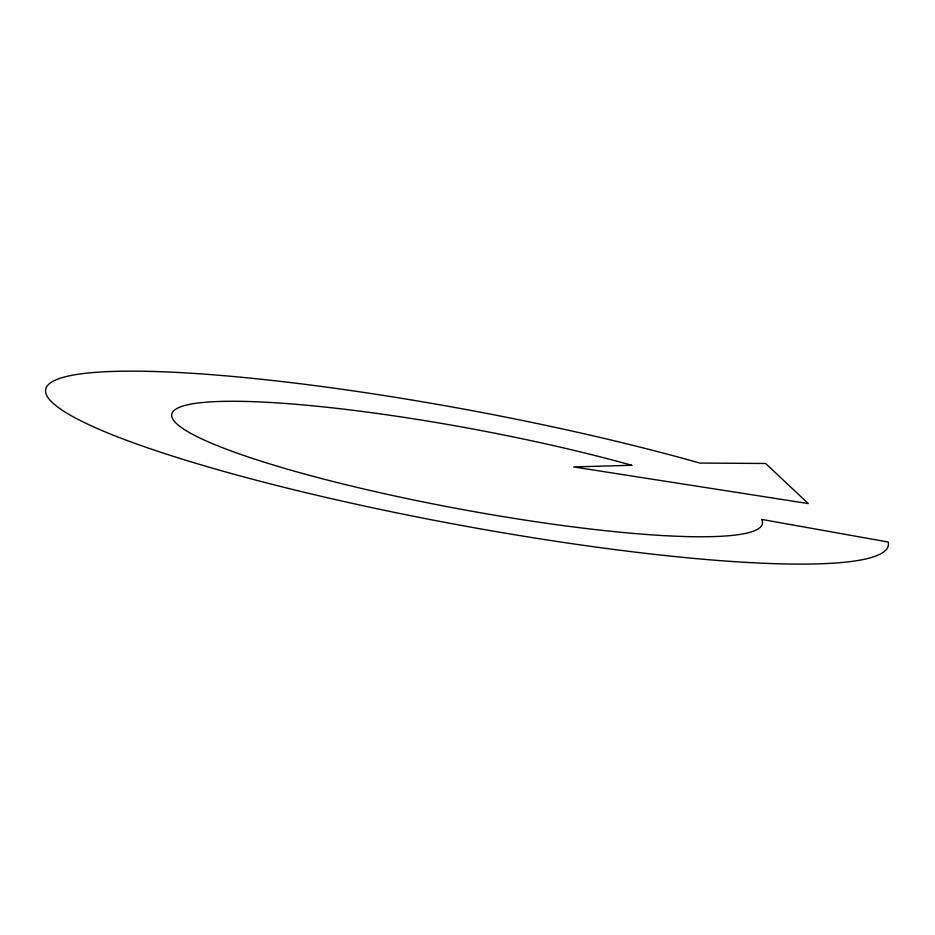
<?xml version="1.0" encoding="UTF-8"?>
<svg xmlns="http://www.w3.org/2000/svg" width="935" height="935" viewBox="0 0 935 935"><rect width="100%" height="100%" fill="white"/><g stroke="black" fill="none" stroke-linecap="round" stroke-linejoin="round"><path stroke-width="1.4" d="M631.768 465.291L573.611 466.927L808.249 503.568L765.613 463.479L699.801 463.059A418.868 56.848 10.5 0 0 249.446 378.044A418.868 56.848 10.5 0 0 48.363 398.111A428.534 58.157 10.5 0 0 498.285 531.98A428.534 58.157 10.5 0 0 888.25 542.031L761.698 519.416A300.369 40.766 10.5 0 1 489.028 514.25A300.369 40.766 10.5 0 1 172.484 418.448A297.307 40.345 10.5 0 1 319.49 406.48A297.307 40.345 10.5 0 1 631.768 465.291"/></g></svg>
